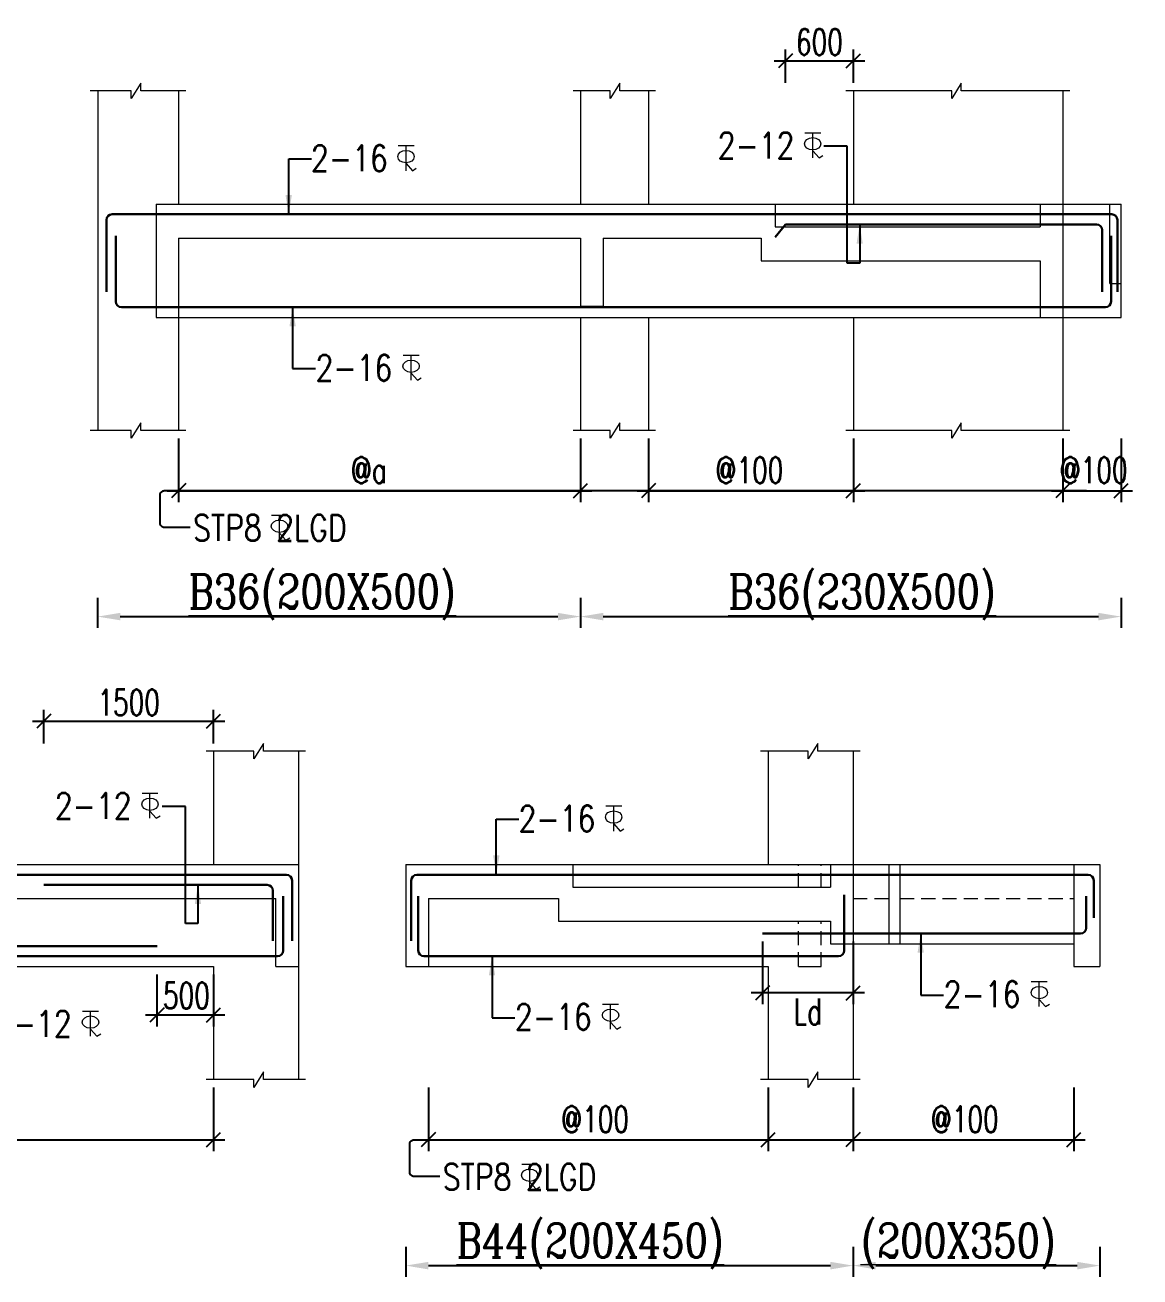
# Model space of a CAD drawing. Header units: millimetres. Extents: x 1255966 to 1543449, y 318653 to 465396.
# Drawn here: x 1533602 to 1543449, y 340289 to 351346 of the extents above; entities that cross this region are included whole.
import ezdxf

# ---------------------------------------------------------------- set-up
doc = ezdxf.new("R2010")
doc.units = ezdxf.units.MM
doc.header["$LTSCALE"] = 500
doc.header["$MEASUREMENT"] = 0
doc.header["$PDMODE"] = 34
doc.linetypes.add('HIDDEN', pattern=[0.375, 0.25, -0.125])
doc.layers.get('Defpoints').update_dxf_attribs({"lineweight": 0})
for name, color, linetype, lineweight in [('BEAM ELE', 2, 'Continuous', 15), ('DIM', 1, 'Continuous', 20), ('TAXT', 3, 'Continuous', 15), ('TEXT', 7, 'Continuous', 13), ('TEXT2', 3, 'Continuous', 15), ('TOWER AREA BEAM..', 3, 'Continuous', 20)]:
    doc.layers.add(name, color=color, linetype=linetype, lineweight=lineweight)
for name, color, linetype in [('D', 10, 'Continuous'), ('ST DIM.', 1, 'Continuous'), ('STEEL', 1, 'Continuous')]:
    doc.layers.add(name, color=color, linetype=linetype)
doc.styles.add('2MM', font='romans.shx', dxfattribs={"width": 0.7})
doc.styles.add('BHTESHT$0$HSCC2', font='romanc.shx')
doc.styles.add('haider', font='romans.shx')
doc.dimstyles.new('SHUIB MOD.', dxfattribs={"dimtxt": 230, "dimasz": 130, "dimexe": 100, "dimexo": 70, "dimgap": 50, "dimtad": 2, "dimdec": 0, "dimzin": 4, "dimdsep": 46, "dimtxsty": '2MM', "dimblk": 'OBLIQUE', "dimcen": 0.09, "dimdle": 100, "dimclrd": 1, "dimclre": 1, "dimclrt": 3, "dimadec": 0, "dimazin": 0, "dimtfac": 1, "dimtdec": 0, "dimtix": 1, "dimtmove": 2, "dimatfit": 3, "dimfxl": 100, "dimtolj": 1, "dimlwd": -1, "dimarcsym": 0})

# ---------------------------------------------------------------- blocks, each defined once
blk = doc.blocks.new('_Oblique')
at = {"color": 0, "linetype": 'ByBlock', "lineweight": -2}
blk.add_line((-0.5, -0.5), (0.5, 0.5), dxfattribs=at)
blk = doc.blocks.new('A$C76682FD6')
at = {"layer": 'TEXT', "color": 3, "ltscale": 0.2}
for p, q in [((143, 219, -1), (2, 219, -1)), ((72, 0, -1), (72, 219, -1)), ((72, 63, -1), (128, 0, -1)), ((128, 0, -1), (162, 21))]:
    blk.add_line(p, q, dxfattribs=at)
blk.add_ellipse((72, 124, -1), major_axis=(72.3, 0), ratio=0.753223, dxfattribs=at)
blk = doc.blocks.new('*D159')
at = {"layer": 'Defpoints', "color": 0, "ltscale": 100, "transparency": 16777216}
for p in [(1534958, 347764, 1175953), (1538508, 347764, 1175953), (1538508, 347233)]:
    blk.add_point(p, dxfattribs=at)
at = {"layer": 'ST DIM.', "color": 1, "lineweight": -2, "ltscale": 100, "transparency": 16777216}
for p, q in [((1534958, 347694), (1534958, 347133)), ((1538508, 347694), (1538508, 347133))]:
    blk.add_line(p, q, dxfattribs=at)
at = {"layer": 'ST DIM.', "color": 1, "ltscale": 100, "transparency": 16777216}
blk.add_line((1534858, 347233), (1538608, 347233), dxfattribs=at)
at = {"layer": 'ST DIM.', "color": 1, "ltscale": 100, "transparency": 16777216, "xscale": 125, "yscale": 125, "zscale": 125, "rotation": 180}
blk.add_blockref('_Oblique', (1534958, 347233), dxfattribs=at)
at = {"layer": 'ST DIM.', "color": 1, "ltscale": 100, "transparency": 16777216, "xscale": 125, "yscale": 125, "zscale": 125}
blk.add_blockref('_Oblique', (1538508, 347233), dxfattribs=at)
at = {"layer": 'ST DIM.', "color": 3, "ltscale": 100, "transparency": 16777216, "insert": (1536637, 347414), "char_height": 230, "attachment_point": 5, "style": '2MM'}
blk.add_mtext('\\A1;@a', dxfattribs=at)
blk = doc.blocks.new('*D160')
at = {"layer": 'Defpoints', "color": 0, "ltscale": 100, "transparency": 16777216}
for p in [(1539108, 347764, 1175953), (1540918, 347764, 1175953), (1540918, 347233)]:
    blk.add_point(p, dxfattribs=at)
at = {"layer": 'ST DIM.', "color": 1, "lineweight": -2, "ltscale": 100, "transparency": 16777216}
for p, q in [((1539108, 347694), (1539108, 347133)), ((1540918, 347694), (1540918, 347133))]:
    blk.add_line(p, q, dxfattribs=at)
at = {"layer": 'ST DIM.', "color": 1, "ltscale": 100, "transparency": 16777216}
blk.add_line((1539008, 347233), (1541018, 347233), dxfattribs=at)
at = {"layer": 'ST DIM.', "color": 1, "ltscale": 100, "transparency": 16777216, "xscale": 125, "yscale": 125, "zscale": 125, "rotation": 180}
blk.add_blockref('_Oblique', (1539108, 347233), dxfattribs=at)
at = {"layer": 'ST DIM.', "color": 1, "ltscale": 100, "transparency": 16777216, "xscale": 125, "yscale": 125, "zscale": 125}
blk.add_blockref('_Oblique', (1540918, 347233), dxfattribs=at)
at = {"layer": 'ST DIM.', "color": 3, "ltscale": 100, "transparency": 16777216, "insert": (1539999, 347414), "char_height": 230, "attachment_point": 5, "style": '2MM'}
blk.add_mtext('\\A1;@100', dxfattribs=at)
blk = doc.blocks.new('*D161')
at = {"layer": 'Defpoints', "color": 0, "ltscale": 100, "transparency": 16777216}
for p in [(1542768, 347764, 1175953), (1543283, 347764, 1175953), (1543283, 347233)]:
    blk.add_point(p, dxfattribs=at)
at = {"layer": 'ST DIM.', "color": 1, "lineweight": -2, "ltscale": 100, "transparency": 16777216}
for p, q in [((1542768, 347694), (1542768, 347133)), ((1543283, 347694), (1543283, 347133))]:
    blk.add_line(p, q, dxfattribs=at)
at = {"layer": 'ST DIM.', "color": 1, "ltscale": 100, "transparency": 16777216}
blk.add_line((1542668, 347233), (1543383, 347233), dxfattribs=at)
at = {"layer": 'ST DIM.', "color": 1, "ltscale": 100, "transparency": 16777216, "xscale": 125, "yscale": 125, "zscale": 125, "rotation": 180}
blk.add_blockref('_Oblique', (1542768, 347233), dxfattribs=at)
at = {"layer": 'ST DIM.', "color": 1, "ltscale": 100, "transparency": 16777216, "xscale": 125, "yscale": 125, "zscale": 125}
blk.add_blockref('_Oblique', (1543283, 347233), dxfattribs=at)
at = {"layer": 'ST DIM.', "color": 3, "ltscale": 100, "transparency": 16777216, "insert": (1543040, 347414), "char_height": 230, "attachment_point": 5, "style": '2MM'}
blk.add_mtext('\\A1;@100', dxfattribs=at)
blk = doc.blocks.new('*D170')
at = {"layer": 'Defpoints', "color": 0, "ltscale": 100, "transparency": 16777216}
for p in [(1530022, 342031, 6), (1535267, 342031, 6), (1535267, 341501)]:
    blk.add_point(p, dxfattribs=at)
at = {"layer": 'ST DIM.', "color": 1, "lineweight": -2, "ltscale": 100, "transparency": 16777216}
for p, q in [((1530022, 341961), (1530022, 341401)), ((1535267, 341961), (1535267, 341401))]:
    blk.add_line(p, q, dxfattribs=at)
at = {"layer": 'ST DIM.', "color": 1, "ltscale": 100, "transparency": 16777216}
blk.add_line((1529922, 341501), (1535367, 341501), dxfattribs=at)
at = {"layer": 'ST DIM.', "color": 1, "ltscale": 100, "transparency": 16777216, "xscale": 125, "yscale": 125, "zscale": 125, "rotation": 180}
blk.add_blockref('_Oblique', (1530022, 341501), dxfattribs=at)
at = {"layer": 'ST DIM.', "color": 1, "ltscale": 100, "transparency": 16777216, "xscale": 125, "yscale": 125, "zscale": 125}
blk.add_blockref('_Oblique', (1535267, 341501), dxfattribs=at)
at = {"layer": 'ST DIM.', "color": 3, "ltscale": 100, "transparency": 16777216, "insert": (1532635, 341681), "char_height": 230, "attachment_point": 5, "style": '2MM'}
blk.add_mtext('\\A1;@a', dxfattribs=at)
blk = doc.blocks.new('*D171')
at = {"layer": 'Defpoints', "color": 0, "ltscale": 100, "transparency": 16777216}
for p in [(1540915, 342031, 6), (1542865, 342031, 6), (1542865, 341501)]:
    blk.add_point(p, dxfattribs=at)
at = {"layer": 'ST DIM.', "color": 1, "lineweight": -2, "ltscale": 100, "transparency": 16777216}
for p, q in [((1540915, 341961), (1540915, 341401)), ((1542865, 341961), (1542865, 341401))]:
    blk.add_line(p, q, dxfattribs=at)
at = {"layer": 'ST DIM.', "color": 1, "ltscale": 100, "transparency": 16777216}
blk.add_line((1540815, 341501), (1542965, 341501), dxfattribs=at)
at = {"layer": 'ST DIM.', "color": 1, "ltscale": 100, "transparency": 16777216, "xscale": 125, "yscale": 125, "zscale": 125, "rotation": 180}
blk.add_blockref('_Oblique', (1540915, 341501), dxfattribs=at)
at = {"layer": 'ST DIM.', "color": 1, "ltscale": 100, "transparency": 16777216, "xscale": 125, "yscale": 125, "zscale": 125}
blk.add_blockref('_Oblique', (1542865, 341501), dxfattribs=at)
at = {"layer": 'ST DIM.', "color": 3, "ltscale": 100, "transparency": 16777216, "insert": (1541901, 341681), "char_height": 230, "attachment_point": 5, "style": '2MM'}
blk.add_mtext('\\A1;@100', dxfattribs=at)
blk = doc.blocks.new('*D172')
at = {"layer": 'Defpoints', "color": 0, "ltscale": 100, "transparency": 16777216}
for p in [(1537164, 342031, 6), (1540165, 342031, 6), (1540165, 341501)]:
    blk.add_point(p, dxfattribs=at)
at = {"layer": 'ST DIM.', "color": 1, "lineweight": -2, "ltscale": 100, "transparency": 16777216}
for p, q in [((1537164, 341961), (1537164, 341401)), ((1540165, 341961), (1540165, 341401))]:
    blk.add_line(p, q, dxfattribs=at)
at = {"layer": 'ST DIM.', "color": 1, "ltscale": 100, "transparency": 16777216}
blk.add_line((1537064, 341501), (1540265, 341501), dxfattribs=at)
at = {"layer": 'ST DIM.', "color": 1, "ltscale": 100, "transparency": 16777216, "xscale": 125, "yscale": 125, "zscale": 125, "rotation": 180}
blk.add_blockref('_Oblique', (1537164, 341501), dxfattribs=at)
at = {"layer": 'ST DIM.', "color": 1, "ltscale": 100, "transparency": 16777216, "xscale": 125, "yscale": 125, "zscale": 125}
blk.add_blockref('_Oblique', (1540165, 341501), dxfattribs=at)
at = {"layer": 'ST DIM.', "color": 3, "ltscale": 100, "transparency": 16777216, "insert": (1538636, 341681), "char_height": 230, "attachment_point": 5, "style": '2MM'}
blk.add_mtext('\\A1;@100', dxfattribs=at)
blk = doc.blocks.new('*D194')
at = {"layer": 'Defpoints', "color": 0, "ltscale": 100, "transparency": 16777216}
for p in [(1534767, 343031), (1535267, 343031), (1534767, 342602)]:
    blk.add_point(p, dxfattribs=at)
at = {"layer": 'ST DIM.', "color": 1, "lineweight": -2, "ltscale": 100, "transparency": 16777216}
for p, q in [((1534767, 342961), (1534767, 342502)), ((1535267, 342961), (1535267, 342502))]:
    blk.add_line(p, q, dxfattribs=at)
at = {"layer": 'ST DIM.', "color": 1, "ltscale": 100, "transparency": 16777216}
blk.add_line((1535367, 342602), (1534667, 342602), dxfattribs=at)
at = {"layer": 'ST DIM.', "color": 1, "ltscale": 100, "transparency": 16777216, "xscale": 125, "yscale": 125, "zscale": 125, "rotation": 180}
blk.add_blockref('_Oblique', (1534767, 342602), dxfattribs=at)
at = {"layer": 'ST DIM.', "color": 1, "ltscale": 100, "transparency": 16777216, "xscale": 125, "yscale": 125, "zscale": 125}
blk.add_blockref('_Oblique', (1535267, 342602), dxfattribs=at)
at = {"layer": 'ST DIM.', "color": 3, "ltscale": 100, "transparency": 16777216, "insert": (1535027, 342774), "char_height": 230, "attachment_point": 5, "style": '2MM'}
blk.add_mtext('\\A1;500', dxfattribs=at)
blk = doc.blocks.new('*D196')
at = {"layer": 'Defpoints', "color": 0, "ltscale": 100, "transparency": 16777216}
for p in [(1535267, 345197), (1533767, 344931), (1535267, 344931)]:
    blk.add_point(p, dxfattribs=at)
at = {"layer": 'ST DIM.', "color": 1, "lineweight": -2, "ltscale": 100, "transparency": 16777216}
for p, q in [((1533767, 345001), (1533767, 345297)), ((1535267, 345001), (1535267, 345297))]:
    blk.add_line(p, q, dxfattribs=at)
at = {"layer": 'ST DIM.', "color": 1, "ltscale": 100, "transparency": 16777216}
blk.add_line((1533667, 345197), (1535367, 345197), dxfattribs=at)
at = {"layer": 'ST DIM.', "color": 1, "ltscale": 100, "transparency": 16777216, "xscale": 125, "yscale": 125, "zscale": 125, "rotation": 180}
blk.add_blockref('_Oblique', (1533767, 345197), dxfattribs=at)
at = {"layer": 'ST DIM.', "color": 1, "ltscale": 100, "transparency": 16777216, "xscale": 125, "yscale": 125, "zscale": 125}
blk.add_blockref('_Oblique', (1535267, 345197), dxfattribs=at)
at = {"layer": 'ST DIM.', "color": 3, "ltscale": 100, "transparency": 16777216, "insert": (1534517, 345362), "char_height": 230, "attachment_point": 5, "style": '2MM'}
blk.add_mtext('\\A1;1500', dxfattribs=at)
blk = doc.blocks.new('*D248')
at = {"layer": 'Defpoints', "color": 0, "ltscale": 100, "transparency": 16777216}
for p in [(1534243, 346356, 6), (1538508, 346356, 6), (1538508, 346121)]:
    blk.add_point(p, dxfattribs=at)
at = {"layer": 'ST DIM.', "color": 1, "lineweight": -2, "ltscale": 100, "transparency": 16777216}
for p, q in [((1534243, 346286), (1534243, 346021)), ((1538508, 346286), (1538508, 346021))]:
    blk.add_line(p, q, dxfattribs=at)
at = {"layer": 'ST DIM.', "color": 1, "ltscale": 100, "transparency": 16777216}
blk.add_line((1534443, 346121), (1538308, 346121), dxfattribs=at)
for points in [[(1534443, 346154), (1534443, 346088), (1534243, 346121)], [(1538308, 346154), (1538308, 346088), (1538508, 346121)]]:
    blk.add_solid(points, dxfattribs=at)
blk = doc.blocks.new('*D249')
at = {"layer": 'Defpoints', "color": 0, "ltscale": 100, "transparency": 16777216}
for p in [(1538508, 346356, 6), (1543283, 346356, 6), (1543283, 346121)]:
    blk.add_point(p, dxfattribs=at)
at = {"layer": 'ST DIM.', "color": 1, "lineweight": -2, "ltscale": 100, "transparency": 16777216}
for p, q in [((1538508, 346286), (1538508, 346021)), ((1543283, 346286), (1543283, 346021))]:
    blk.add_line(p, q, dxfattribs=at)
at = {"layer": 'ST DIM.', "color": 1, "ltscale": 100, "transparency": 16777216}
blk.add_line((1538708, 346121), (1543083, 346121), dxfattribs=at)
for points in [[(1538708, 346154), (1538708, 346088), (1538508, 346121)], [(1543083, 346154), (1543083, 346088), (1543283, 346121)]]:
    blk.add_solid(points, dxfattribs=at)
blk = doc.blocks.new('*D261')
at = {"layer": 'Defpoints', "color": 0, "ltscale": 100, "transparency": 16777216}
for p in [(1536965, 340624, 6), (1540915, 340624, 6), (1540915, 340389)]:
    blk.add_point(p, dxfattribs=at)
at = {"layer": 'ST DIM.', "color": 1, "lineweight": -2, "ltscale": 100, "transparency": 16777216}
for p, q in [((1536965, 340554), (1536965, 340289)), ((1540915, 340554), (1540915, 340289))]:
    blk.add_line(p, q, dxfattribs=at)
at = {"layer": 'ST DIM.', "color": 1, "ltscale": 100, "transparency": 16777216}
blk.add_line((1537165, 340389), (1540715, 340389), dxfattribs=at)
for points in [[(1537165, 340422), (1537165, 340355), (1536965, 340389)], [(1540715, 340422), (1540715, 340355), (1540915, 340389)]]:
    blk.add_solid(points, dxfattribs=at)
blk = doc.blocks.new('*D262')
at = {"layer": 'Defpoints', "color": 0, "ltscale": 100, "transparency": 16777216}
for p in [(1540915, 340624, 6), (1543095, 340624, 6), (1543095, 340389)]:
    blk.add_point(p, dxfattribs=at)
at = {"layer": 'ST DIM.', "color": 1, "lineweight": -2, "ltscale": 100, "transparency": 16777216}
for p, q in [((1540915, 340554), (1540915, 340289)), ((1543095, 340554), (1543095, 340289))]:
    blk.add_line(p, q, dxfattribs=at)
at = {"layer": 'ST DIM.', "color": 1, "ltscale": 100, "transparency": 16777216}
blk.add_line((1541115, 340389), (1542895, 340389), dxfattribs=at)
for points in [[(1541115, 340422), (1541115, 340355), (1540915, 340389)], [(1542895, 340422), (1542895, 340355), (1543095, 340389)]]:
    blk.add_solid(points, dxfattribs=at)
blk = doc.blocks.new('*D263')
at = {"layer": 'Defpoints', "color": 0, "ltscale": 100, "transparency": 16777216}
for p in [(1540116, 343321), (1540916, 343321), (1540116, 342797)]:
    blk.add_point(p, dxfattribs=at)
at = {"layer": 'ST DIM.', "color": 1, "lineweight": -2, "ltscale": 100, "transparency": 16777216}
for p, q in [((1540116, 343251), (1540116, 342697)), ((1540916, 343251), (1540916, 342697))]:
    blk.add_line(p, q, dxfattribs=at)
at = {"layer": 'ST DIM.', "color": 1, "ltscale": 100, "transparency": 16777216}
blk.add_line((1541016, 342797), (1540016, 342797), dxfattribs=at)
at = {"layer": 'ST DIM.', "color": 1, "ltscale": 100, "transparency": 16777216, "xscale": 125, "yscale": 125, "zscale": 125, "rotation": 180}
blk.add_blockref('_Oblique', (1540116, 342797), dxfattribs=at)
at = {"layer": 'ST DIM.', "color": 1, "ltscale": 100, "transparency": 16777216, "xscale": 125, "yscale": 125, "zscale": 125}
blk.add_blockref('_Oblique', (1540916, 342797), dxfattribs=at)
at = {"layer": 'ST DIM.', "color": 3, "ltscale": 100, "transparency": 16777216, "insert": (1540516, 342632), "char_height": 230, "attachment_point": 5, "style": '2MM'}
blk.add_mtext('\\A1;Ld', dxfattribs=at)
blk = doc.blocks.new('*D466')
at = {"layer": 'Defpoints', "color": 0, "ltscale": 100, "transparency": 16777216}
for p in [(1540918, 351030), (1540318, 350764), (1540918, 350764)]:
    blk.add_point(p, dxfattribs=at)
at = {"layer": 'ST DIM.', "color": 1, "lineweight": -2, "ltscale": 100, "transparency": 16777216}
for p, q in [((1540318, 350834), (1540318, 351130)), ((1540918, 350834), (1540918, 351130))]:
    blk.add_line(p, q, dxfattribs=at)
at = {"layer": 'ST DIM.', "color": 1, "ltscale": 100, "transparency": 16777216}
blk.add_line((1540218, 351030), (1541018, 351030), dxfattribs=at)
at = {"layer": 'ST DIM.', "color": 1, "ltscale": 100, "transparency": 16777216, "xscale": 125, "yscale": 125, "zscale": 125, "rotation": 180}
blk.add_blockref('_Oblique', (1540318, 351030), dxfattribs=at)
at = {"layer": 'ST DIM.', "color": 1, "ltscale": 100, "transparency": 16777216, "xscale": 125, "yscale": 125, "zscale": 125}
blk.add_blockref('_Oblique', (1540918, 351030), dxfattribs=at)
at = {"layer": 'ST DIM.', "color": 3, "ltscale": 100, "transparency": 16777216, "insert": (1540618, 351195), "char_height": 230, "attachment_point": 5, "style": '2MM'}
blk.add_mtext('\\A1;600', dxfattribs=at)

msp = doc.modelspace()

# ---------------------------------------------------------------- linework, layer by layer
at = {"layer": 'BEAM ELE', "color": 3}
for points in [[(1535021.1, 350763.9), (1534623.1, 350763.9), (1534623.1, 350832.6), (1534538.6, 350695.9), (1534538.6, 350763.9), (1534177.3, 350763.9)], [(1542831.1, 350763.9), (1541871.4, 350763.9), (1541871.4, 350832.6), (1541786.9, 350695.9), (1541786.9, 350763.9), (1540852.3, 350763.9)], [(1535021.1, 347763.9), (1534623.1, 347763.9), (1534623.1, 347832.6), (1534538.6, 347695.9), (1534538.6, 347763.9), (1534177.3, 347763.9)], [(1542831.1, 347763.9), (1541871.4, 347763.9), (1541871.4, 347832.6), (1541786.9, 347695.9), (1541786.9, 347763.9), (1540852.3, 347763.9)], [(1536080, 344931.4), (1535708.3, 344931.4), (1535708.3, 345000), (1535623.7, 344863.3), (1535623.7, 344931.4), (1535201.3, 344931.4)], [(1540977.4, 344931.4), (1540604.7, 344931.4), (1540604.7, 345000), (1540520.1, 344863.3), (1540520.1, 344931.4), (1540098.7, 344931.4)], [(1536080, 342031.4), (1535708.3, 342031.4), (1535708.3, 342100), (1535623.7, 341963.3), (1535623.7, 342031.4), (1535201.3, 342031.4)], [(1540977.4, 342031.4), (1540604.7, 342031.4), (1540604.7, 342100), (1540520.1, 341963.3), (1540520.1, 342031.4), (1540098.7, 342031.4)]]:
    msp.add_lwpolyline(points, dxfattribs=at)
at = {"layer": 'BEAM ELE', "color": 3, "elevation": -1175946.7}
for points in [[(1539171.1, 350763.9), (1538855.6, 350763.9), (1538855.6, 350832.6), (1538771.1, 350695.9), (1538771.1, 350763.9), (1538442.3, 350763.9)], [(1539171.1, 347763.9), (1538855.6, 347763.9), (1538855.6, 347832.6), (1538771.1, 347695.9), (1538771.1, 347763.9), (1538442.3, 347763.9)]]:
    msp.add_lwpolyline(points, dxfattribs=at)
at = {"layer": 'ST DIM.'}
for points, elevation in [([(1535059.7, 346908.2), (1534831.3, 346908.2, -0.4142136), (1534795.6, 346944), (1534795.6, 347197.6, -0.4142136), (1534831.3, 347233.4), (1542977, 347233.4)], -1175949.4), ([(1537265.1, 341175.7), (1537036.8, 341175.7, -0.4142136), (1537001, 341211.5), (1537001, 341465, -0.4142136), (1537036.8, 341500.8), (1541743.7, 341500.8)], -6.3)]:
    msp.add_lwpolyline(points, format="xyb", dxfattribs=dict(at, elevation=elevation))
at = {"layer": 'STEEL', "color": 4, "lineweight": 30, "ltscale": 10}
for p, q in [((1534370.1, 349673.9, -140.7), (1543200.1, 349673.9, -2346090.2)), ((1534320.1, 348990.2, -186.5), (1534320.1, 349623.9, -186.5)), ((1540318.4, 349583.9, -2513153.3), (1540226, 349471.6)), ((1540318.4, 349583.9, -2513153.3), (1543068.8, 349583.9, -2762084.2)), ((1543116.4, 348990.2, -186.5), (1543116.4, 349533.9, -503691.9)), ((1543250.1, 348990.2, -186.5), (1543250.1, 349623.9, -186.5)), ((1534403.7, 348903.9, -599978), (1534403.7, 349485, -599978)), ((1543194.3, 348903.9, -599978), (1543194.3, 349485, -599978)), ((1534453.7, 348853.9, -599942.4), (1543144.3, 348853.9, -2883032.6)), ((1527399.9, 343841.4, -140.7), (1535910.4, 343841.4, -2346141.3)), ((1535960.3, 343257.6, -186.5), (1535960.3, 343791.4, -186.5)), ((1537013.5, 343257.6, -186.5), (1537013.5, 343791.4, -186.5)), ((1537063.5, 343841.4, -140.7), (1542991.3, 343841.4, -2346141.3)), ((1543041.1, 343461.1, -186.5), (1543041.1, 343791.4, -186.5)), ((1533767.4, 343751.4, -2560286.2), (1535740.2, 343751.4, -2712994.9)), ((1535789, 343257.6, -186.5), (1535790.2, 343701.4, -2712994.9)), ((1540836.7, 343171.4, -2041619.8), (1540836.7, 343663.9, -2041619.8)), ((1535882.2, 343171.4, -599978), (1535882.2, 343652.4, -599978)), ((1537074.6, 343171.4, -599978), (1537074.6, 343652.4, -599978)), ((1542974.7, 343371.4, -599978), (1542974.7, 343652.4, -599978)), ((1540115.6, 343321.4, -2236373.8), (1542924.7, 343321.4, -2883032.6)), ((1527483.5, 343121.4, -599942.4), (1535832.2, 343121.4, -2883032.6)), ((1530772.4, 343211.4, -2068947.1), (1534767.4, 343211.4, -2275799.9)), ((1537124.6, 343121.4, -599942.4), (1540787.1, 343121.4, -2041619.8))]:
    msp.add_line(p, q, dxfattribs=at)
for centre, start, end in [((1534370.1, 349623.9, -186.5), 90, 180), ((1543200.1, 349623.9, -186.5), 0, 90), ((1543066.4, 349533.9, -503691.9), 0, 90), ((1534453.7, 348903.9, -599978), 180, 270), ((1543144.3, 348903.9, -599978), 270, 0), ((1535910.3, 343791.4, -186.5), 0, 90), ((1537063.5, 343791.4, -186.5), 90, 180), ((1542991.1, 343791.4, -186.5), 0, 90), ((1535740.2, 343701.4, -2712994.9), 0, 90), ((1542924.7, 343371.4, -599978), 270, 0), ((1535832.2, 343171.4, -599978), 270, 0), ((1537124.6, 343171.4, -599978), 180, 270), ((1540786.7, 343171.4, -2041619.8), 270, 0)]:
    msp.add_arc(centre, 50, start, end, dxfattribs=at)
at = {"layer": 'TOWER AREA BEAM..'}
for p, q in [((1534243.4, 350763.9), (1534243.4, 347763.9)), ((1534958.4, 350763.9), (1534958.4, 349763.9)), ((1538508.4, 350763.9), (1538508.4, 349763.9)), ((1539108.4, 350763.9), (1539108.4, 349763.9)), ((1540918.4, 350763.9), (1540918.4, 349763.9)), ((1542768.4, 350763.9), (1542768.4, 349763.9)), ((1534758.4, 349763.9), (1534958.4, 349763.9)), ((1534758.4, 349763.9, -10.5), (1534758.4, 348763.9, -10.5)), ((1534958.4, 349763.9), (1543283.4, 349763.9, 79194.1)), ((1540228.4, 349763.9), (1540228.4, 349563.9)), ((1542568.4, 349763.9), (1542568.4, 349563.9)), ((1542768.4, 349763.9), (1542768.4, 347763.9)), ((1543183.4, 349063.9), (1543183.4, 349763.9)), ((1543283.4, 348763.9), (1543283.4, 349763.9)), ((1540228.4, 349563.9, 50132.5), (1542568.4, 349563.9, 72392.4)), ((1534958.4, 349463.9, -0.1), (1538508.4, 349463.9, 33770.4)), ((1534958.4, 349463.9, -10.5), (1534958.4, 348763.9, -10.5)), ((1538508.4, 349463.9), (1538508.4, 348863.9)), ((1538708.4, 349463.9), (1538708.4, 348863.9)), ((1538708.4, 349463.9, 35673), (1540103.4, 349463.9, 48943.4)), ((1540103.4, 349463.9), (1540103.4, 349263.9)), ((1540103.4, 349263.9, 48943.4), (1542568.4, 349263.9, 72392.4)), ((1542568.4, 349263.9), (1542568.4, 348763.9)), ((1543183.4, 349063.9, 78242.8), (1543283.4, 349063.9, 79194.1)), ((1538508.4, 348863.9, 33770.4), (1538708.4, 348863.9, 35673)), ((1534758.4, 348763.9), (1534958.4, 348763.9)), ((1534958.4, 348763.9), (1534958.4, 347763.9)), ((1534958.4, 348763.9), (1543283.4, 348763.9, 79194.1)), ((1538508.4, 348763.9), (1538508.4, 347763.9)), ((1539108.4, 348763.9), (1539108.4, 347763.9)), ((1540918.4, 348763.9), (1540918.4, 347763.9)), ((1535267.4, 344931.4), (1535267.4, 343931.4)), ((1536017.4, 344931.4), (1536017.4, 343931.4)), ((1540164.7, 344931.4), (1540164.7, 343931.4)), ((1540914.7, 344931.4), (1540914.7, 343931.4)), ((1527272.4, 343931.4), (1536017.4, 343931.4)), ((1536017.4, 343931.4), (1536017.4, 342031.4)), ((1536964.7, 343931.4), (1543094.5, 343931.4)), ((1536964.7, 343931.4), (1536964.7, 343031.4)), ((1538439.7, 343931.4), (1538439.7, 343731.4)), ((1540714.7, 343931.4), (1540714.7, 343731.4)), ((1540915.6, 343931.4), (1540915.6, 343231.4)), ((1541229.7, 343931.4), (1541229.7, 343231.4)), ((1541329.7, 343931.4), (1541329.7, 343231.4)), ((1542864.5, 343931.4), (1542864.5, 343031.4)), ((1543094.5, 343931.4), (1543094.5, 343031.4)), ((1538439.7, 343731.4), (1540714.7, 343731.4)), ((1529472.4, 343631.4), (1535817.4, 343631.4)), ((1535817.4, 343031.4), (1535817.4, 343631.4)), ((1537164.7, 343631.4), (1537164.7, 343031.4)), ((1537164.7, 343631.4), (1538314.7, 343631.4)), ((1538314.7, 343631.4), (1538314.7, 343431.4)), ((1538314.7, 343431.4), (1540714.7, 343431.4)), ((1540714.7, 343431.4), (1540714.7, 343231.4)), ((1540714.7, 343231.4), (1542864.5, 343231.4)), ((1540914.7, 343231.4), (1540914.7, 342031.4)), ((1530022.4, 343031.4), (1535267.4, 343031.4)), ((1535267.4, 343031.4), (1535267.4, 342031.4)), ((1535817.4, 343031.4), (1536017.4, 343031.4)), ((1536964.7, 343031.4), (1540164.7, 343031.4)), ((1540164.7, 343031.4), (1540164.7, 342031.4)), ((1540434.7, 343031.4), (1540634.7, 343031.4)), ((1542864.5, 343031.4), (1543094.5, 343031.4))]:
    msp.add_line(p, q, dxfattribs=at)
at = {"layer": 'TOWER AREA BEAM..', "linetype": 'HIDDEN'}
for p, q in [((1540434.7, 343731.4), (1540434.7, 343931.4)), ((1540634.7, 343731.4), (1540634.7, 343931.4)), ((1540915.6, 343631.4), (1541229.7, 343631.4)), ((1541329.7, 343631.4), (1542864.5, 343631.4)), ((1540434.7, 343031.4), (1540434.7, 343431.4)), ((1540634.7, 343031.4), (1540634.7, 343431.4))]:
    msp.add_line(p, q, dxfattribs=at)

# ---------------------------------------------------------------- block references
at = {"layer": 'DIM', "lineweight": 0}
for p in [(1540487.3, 350172.6, 1869101.5), (1536895.2, 350059.4, -1198458.7), (1536939.8, 348208.6, -1775904.2), (1535777.3, 346795.5, -1175948.9), (1534632.8, 344340.1, 1869101.5), (1538728.8, 344226.9, -22512), (1542487.5, 342676, 1914818.3), (1538701, 342476, -599957.5), (1534107.9, 342415.6, 2227283.3), (1537987.6, 341063, -5.7)]:
    msp.add_blockref('A$C76682FD6', p, dxfattribs=at)

# ---------------------------------------------------------------- texts
at = {"layer": 'TAXT', "style": 'BHTESHT$0$HSCC2', "width": 0.8}
for s, p in [('%%UB36(200X500)', (1535044.6, 346192.1, 1175946.7)), ('%%UB36(230X500)', (1539813.4, 346192.1, 1175946.7)), ('%%UB44(200X450)', (1537411.3, 340459.5, 1175943.1)), ('%%U(200X350)', (1540981.6, 340459.5, 1175943.1))]:
    msp.add_text(s, height=300, dxfattribs=at).set_placement(p)
at = {"layer": 'TEXT2', "color": 3, "style": 'haider', "width": 0.8}
for s, p in [('2-12', (1539719.2, 350167.5, 1869100.7)), ('2-16', (1536127.1, 350054.3, -1198459.5)), ('2-16', (1536167.5, 348203.4, 22036.7)), ('STP8 2LGD', (1535085.5, 346790.4, -3)), ('2-12', (1533864.8, 344334.9, 1869100.7)), ('2-16', (1537960.8, 344221.7, -22512.8)), ('2-16', (1541715.2, 342670.9, 3712759.1)), ('2-16', (1537928.7, 342470.9, 1197983.4)), ('2-12', (1533335.5, 342410.5, 4025224.2)), ('STP8 2LGD', (1537291, 341057.8, -6.5))]:
    msp.add_text(s, height=230, dxfattribs=at).set_placement(p)

# ---------------------------------------------------------------- dimensions: what is measured, and where the dimension line sits
at = {"layer": 'ST DIM.', "ltscale": 100}
for base, p1, p2, picture, middle in [((1540918.4, 351029.8), (1540318.4, 350763.9), (1540918.4, 350763.9), '*D466', (1540618.4, 351194.8)), ((1535267.4, 345197.3), (1533767.4, 344931.4), (1535267.4, 344931.4), '*D196', (1534517.4, 345362.3))]:
    dim = msp.add_linear_dim(base=base, p1=p1, p2=p2, dimstyle='SHUIB MOD.', override={"dimasz": 125}, dxfattribs=at)
    dim.commit()
    dim.dimension.update_dxf_attribs({"geometry": picture, "text_midpoint": middle})
for base, p1, p2, text, override, picture, middle in [((1538508.4, 347233.4, -1175953), (1534958.4, 347763.9), (1538508.4, 347763.9), '@a', {"dimasz": 125}, '*D159', (1536637, 347413.8, -1175953)), ((1540918.4, 347233.4, -1175953), (1539108.4, 347763.9), (1540918.4, 347763.9), '@100', {"dimasz": 125}, '*D160', (1539999.2, 347413.8, -1175953)), ((1543283.4, 347233.4, -1175953), (1542768.4, 347763.9), (1543283.4, 347763.9), '@100', {"dimasz": 125}, '*D161', (1543039.6, 347413.8, -1175953)), ((1538508.4, 346121.1, -1175953), (1534243.4, 346356.2, -1175946.7), (1538508.4, 346356.2, -1175946.7), ' ', {"dimasz": 200, "dimsah": 1}, '*D248', (1537812.1, 346301.6, -1175953)), ((1543283.4, 346121.1, -1175953), (1538508.4, 346356.2, -1175946.7), (1543283.4, 346356.2, -1175946.7), ' ', {"dimasz": 200, "dimsah": 1}, '*D249', (1542544.3, 346301.6, -1175953)), ((1535267.4, 341500.8, -6.3), (1530022.4, 342031.4), (1535267.4, 342031.4), '@a', {"dimasz": 125}, '*D170', (1532634.6, 341681.3, -6.3)), ((1540164.7, 341500.8, -6.3), (1537163.9, 342031.4), (1540164.7, 342031.4), '@100', {"dimasz": 125}, '*D172', (1538635.9, 341681.3, -6.3)), ((1542864.5, 341500.8, -6.3), (1540914.7, 342031.4), (1542864.5, 342031.4), '@100', {"dimasz": 125}, '*D171', (1541900.7, 341681.3, -6.3)), ((1540914.7, 340388.6, -6.3), (1536964.7, 340623.7), (1540914.7, 340623.7), ' ', {"dimasz": 200, "dimsah": 1}, '*D261', (1539742.9, 340569, -6.3)), ((1543094.5, 340388.6, -6.3), (1540914.7, 340623.7), (1543094.5, 340623.7), ' ', {"dimasz": 200, "dimsah": 1}, '*D262', (1543226.2, 340569, -6.3))]:
    dim = msp.add_linear_dim(base=base, p1=p1, p2=p2, text=text, dimstyle='SHUIB MOD.', override=override, dxfattribs=at)
    dim.commit()
    dim.dimension.update_dxf_attribs({"geometry": picture, "text_midpoint": middle, "dimtype": 160})
dim = msp.add_linear_dim(base=(1540115.6, 342796.9, -451685), p1=(1540915.6, 343321.4, -451685), p2=(1540115.6, 343321.4, -451685), text='Ld', dimstyle='SHUIB MOD.', override={"dimasz": 125}, dxfattribs=at)
dim.commit()
dim.dimension.update_dxf_attribs({"geometry": '*D263', "text_midpoint": (1540515.6, 342631.9, -451685)})
dim = msp.add_linear_dim(base=(1534767.4, 342602.2), p1=(1535267.4, 343031.4), p2=(1534767.4, 343031.4), dimstyle='SHUIB MOD.', override={"dimasz": 125}, dxfattribs=at)
dim.commit()
dim.dimension.update_dxf_attribs({"geometry": '*D194', "text_midpoint": (1535027.2, 342774.2), "dimtype": 160})

# ---------------------------------------------------------------- leaders
at = {"layer": 'D', "linetype": 'Continuous'}
for points in [[(1540973.7, 349583.9, -2593024.7), (1540973.7, 349241.5, -2593024.7), (1540862.5, 349241.5, -2593024.7), (1540862.5, 350277.1, -2593024.7), (1540658, 350277.1, -2593024.7)], [(1535930.5, 349673.9, -5660584.9), (1535930.5, 350163.9, -5660584.9), (1536130.5, 350163.9, -5660584.9)], [(1535965.1, 348853.9, -6238030.4), (1535965.1, 348311.2, -6238030.4), (1536167.1, 348311.2, -6238030.4)], [(1535128.9, 343751.4, -2593024.7), (1535128.9, 343409, -2593024.7), (1535017.8, 343409, -2593024.7), (1535017.8, 344444.5, -2593024.7), (1534813.3, 344444.5, -2593024.7)], [(1537764.1, 343841.4, -4484638.2), (1537764.1, 344331.4, -4484638.2), (1537964.1, 344331.4, -4484638.2)], [(1541512.8, 343321.4, -2547307.9), (1541512.8, 342778.6, -2547307.9), (1541714.8, 342778.6, -2547307.9)], [(1537726.3, 343121.4, -5062083.7), (1537726.3, 342578.6, -5062083.7), (1537928.3, 342578.6, -5062083.7)]]:
    msp.add_leader(points, dimstyle='SHUIB MOD.', override={"dimasz": 170, "dimtad": 0}, dxfattribs=at)

doc.saveas('drawing.dxf')
